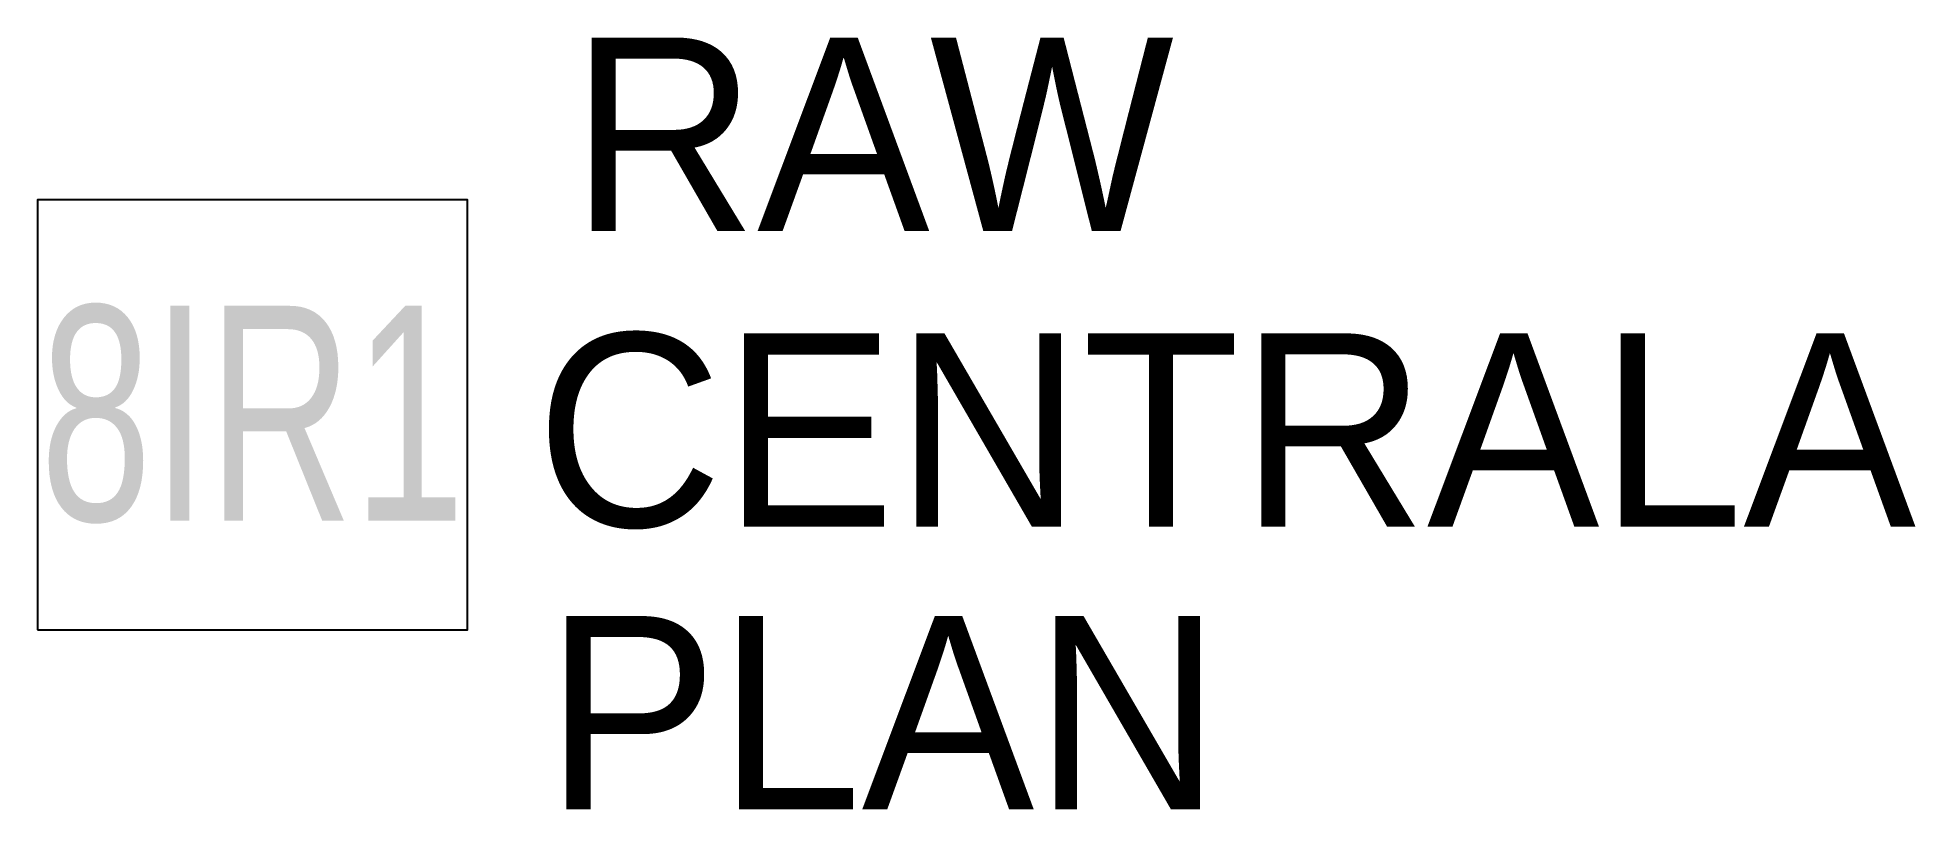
# Model space of a CAD drawing. Header units: millimetres. Extents: x 0 to 1747, y -167 to 551.
import ezdxf

# ---------------------------------------------------------------- set-up
doc = ezdxf.new("R2010")
doc.units = ezdxf.units.MM
doc.header["$LTSCALE"] = 0.25
doc.layers.get('0').update_dxf_attribs({"color": 252})
doc.styles.get("Standard").update_dxf_attribs({"font": 'PM_SMPLX.shx'})

msp = doc.modelspace()

# ---------------------------------------------------------------- linework, layer by layer
msp.add_lwpolyline([(0, 0), (400, 0), (400, 400), (0, 400)], close=True)

# ---------------------------------------------------------------- texts
at = {"insert": (200, 200), "char_height": 200, "width": 400, "attachment_point": 5}
msp.add_mtext('\\W0.7;8IR1', dxfattribs=at)
for tag, p, s, flags in [('RAW', (495.6, 371.1), 'XX', 9), ('CENTRALA', (463.5, 95.8), 'xx', 8), ('PLAN', (472.3, -167.3), 'xx', 9)]:
    msp.add_attdef(tag, p, s, height=180, dxfattribs=dict(flags=flags))

doc.saveas('drawing.dxf')
